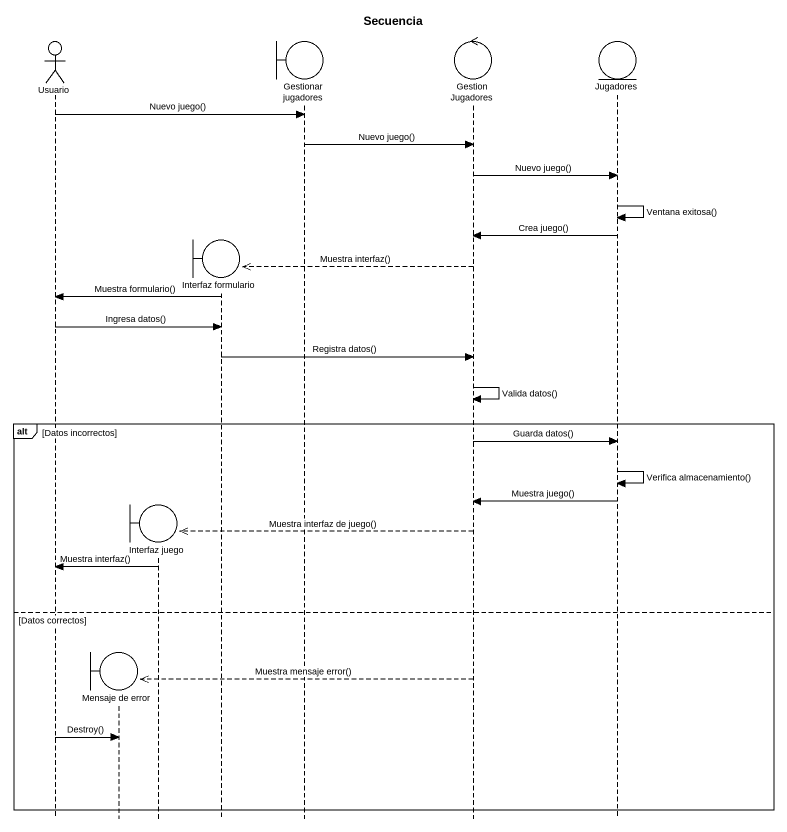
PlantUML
@startuml
title Secuencia
hide footbox
actor Usuario
boundary "Mensaje de error" as Mensaje_de_error
boundary "Interfaz juego" as Interfaz_juego
boundary "Interfaz formulario" as Interfaz_formulario
boundary "Gestionar jugadores" as Gestionar_jugadores
control GestionJugadores
entity Jugadores

Usuario -> Gestionar_jugadores : Nuevo juego()
Gestionar_jugadores -> GestionJugadores : Nuevo juego()
GestionJugadores -> Jugadores : Nuevo juego()
Jugadores -> Jugadores : Ventana exitosa()
Jugadores -> GestionJugadores : Crea juego()
GestionJugadores -->> Interfaz_formulario ** : Muestra interfaz()
Interfaz_formulario -> Usuario : Muestra formulario()
Usuario -> Interfaz_formulario : Ingresa datos()
Interfaz_formulario -> GestionJugadores : Registra datos()
GestionJugadores -> GestionJugadores : Valida datos()
alt Datos incorrectos
  GestionJugadores -> Jugadores : Guarda datos()
  Jugadores -> Jugadores : Verifica almacenamiento()
  Jugadores -> GestionJugadores : Muestra juego()
  GestionJugadores -->> Interfaz_juego ** : Muestra interfaz de juego()
  Interfaz_juego -> Usuario : Muestra interfaz()
else Datos correctos
  GestionJugadores -->> Mensaje_de_error ** : Muestra mensaje error()
  Usuario -> Mensaje_de_error : Destroy()
end
@enduml
